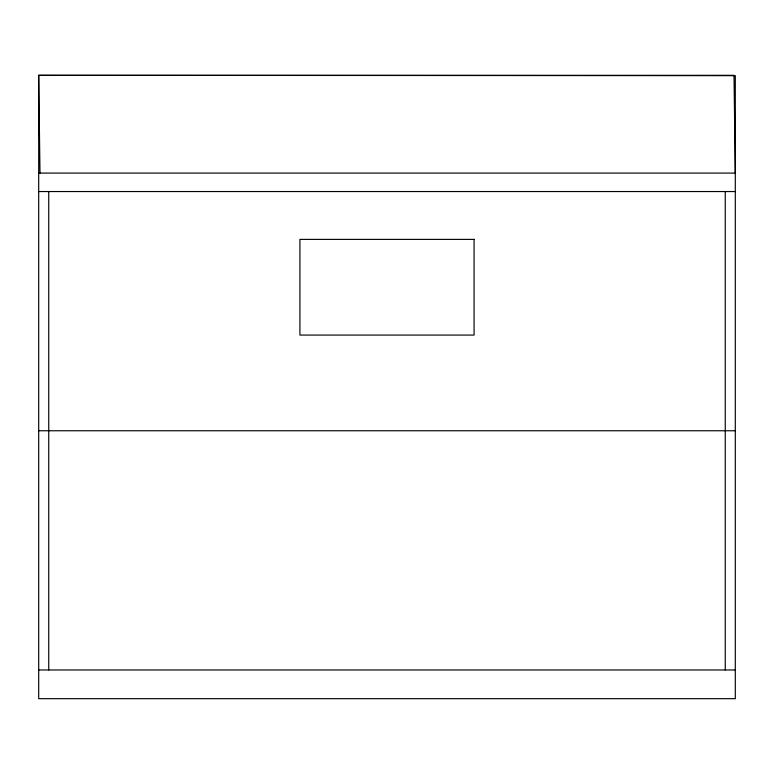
<?xml version="1.0" encoding="UTF-8"?>
<svg xmlns="http://www.w3.org/2000/svg" width="774" height="774" viewBox="0 0 774 774"><rect width="100%" height="100%" fill="white"/><g stroke="black" fill="none" stroke-linecap="round" stroke-linejoin="round"><path stroke-width="1.16" d="M38.7 173.086L735.3 173.086L734.004 75.32L38.7 75.32L38.7 698.68L735.3 698.68L735.3 75.659L38.7 75.32L39.996 173.086M38.7 191.546L735.3 191.546M38.7 430.76L735.3 430.76M38.7 669.974L735.3 669.974M725.257 191.546L725.257 669.974M48.743 191.546L48.743 669.974M474.075 239.389L299.925 239.389L299.925 335.074L474.075 335.074L474.075 239.389"/></g></svg>
